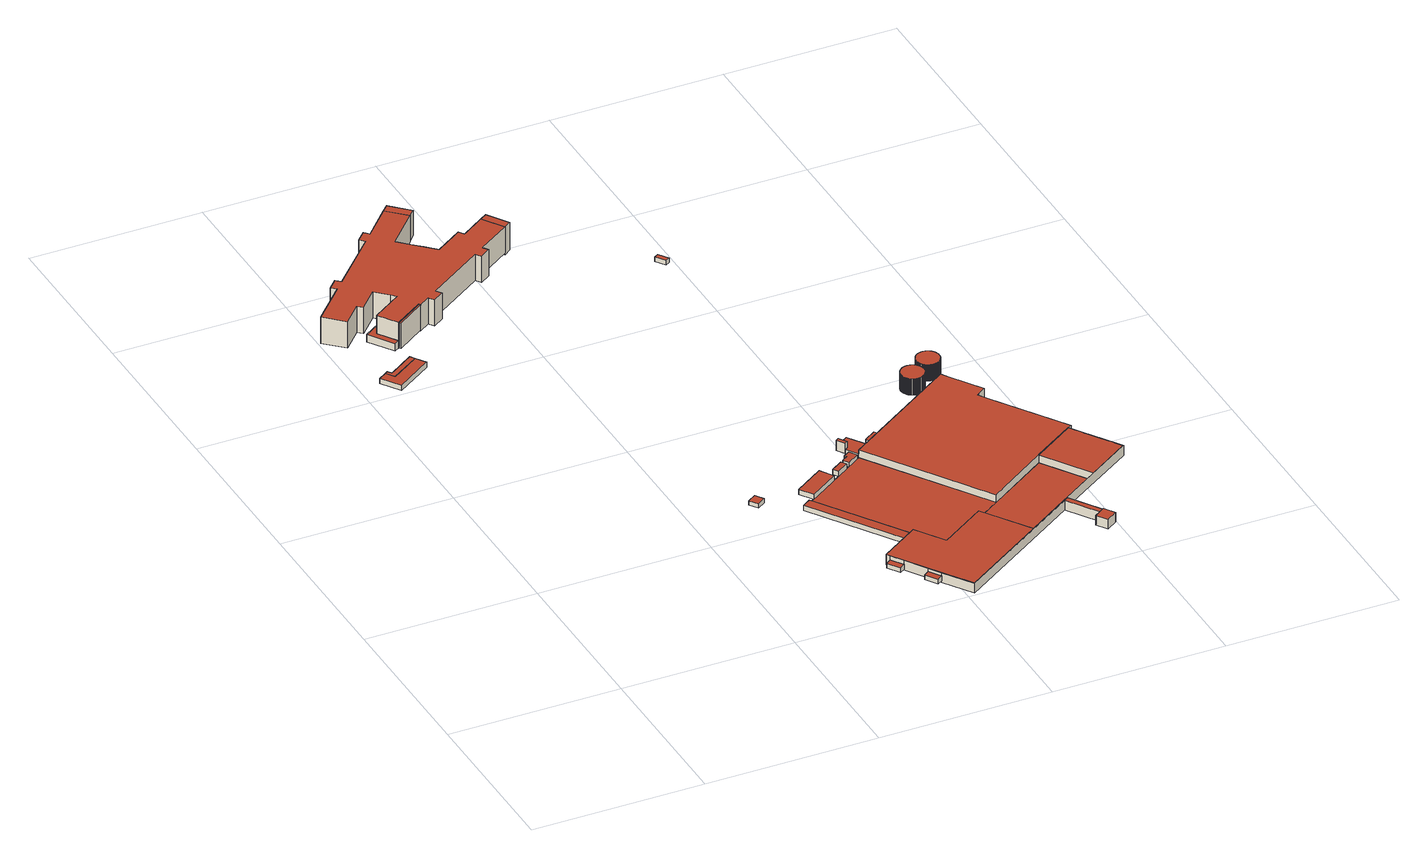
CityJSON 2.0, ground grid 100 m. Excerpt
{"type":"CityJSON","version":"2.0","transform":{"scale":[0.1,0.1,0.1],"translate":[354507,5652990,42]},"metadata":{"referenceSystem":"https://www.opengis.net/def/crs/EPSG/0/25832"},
"CityObjects":{
"building1":{"type":"Building","attributes":{"Geometrietyp2DReferenz":"3000","Gemeindeschluessel":"05315000","function":"31001_2463","roofType":"1000","measuredHeight":3.33,"storeysAboveGround":1},"address":[{"country":"Germany","locality":"Köln","thoroughfareNumber":"2","thoroughfareName":"Scarletallee"}],"geometry":[{"type":"Solid","lod":"2","boundaries":[[[[0,1,2,3]],[[4,5,1,0]],[[6,7,5,4]],[[8,9,7,6]],[[10,11,9,8]],[[3,2,11,10]],[[8,6,4,0,3,10]],[[1,5,7,9,11,2]]]],"semantics":{"surfaces":[{"type":"WallSurface"},{"type":"RoofSurface"},{"type":"GroundSurface"}],"values":[[0,0,0,0,0,0,1,2]]}}]},
"building2":{"type":"Building","attributes":{"Geometrietyp2DReferenz":"3000","Gemeindeschluessel":"05315000","function":"51009_1610","roofType":"1000","measuredHeight":3.25},"geometry":[{"type":"Solid","lod":"2","boundaries":[[[[12,13,14,15]],[[16,17,13,12]],[[4,18,17,16]],[[0,19,18,4]],[[3,20,19,0]],[[15,14,20,3]],[[0,4,16,12,15,3]],[[13,17,18,19,20,14]]]],"semantics":{"surfaces":[{"type":"WallSurface"},{"type":"RoofSurface"},{"type":"GroundSurface"}],"values":[[0,0,0,0,0,0,1,2]]}}]},
"building3":{"type":"Building","attributes":{"Geometrietyp2DReferenz":"3000","Gemeindeschluessel":"05315000","function":"31001_2463","roofType":"9999","measuredHeight":2.5,"storeysAboveGround":1},"address":[{"country":"Germany","locality":"Köln","thoroughfareNumber":"6","thoroughfareName":"Scarletallee"}],"geometry":[{"type":"Solid","lod":"2","boundaries":[[[[21,22,23,24]],[[22,25,26,23]],[[21,27,25,22]],[[24,28,27,21]],[[23,26,28,24]],[[25,27,28,26]]]],"semantics":{"surfaces":[{"type":"RoofSurface"},{"type":"WallSurface"},{"type":"GroundSurface"}],"values":[[0,1,1,1,1,2]]}}]},
"building4":{"type":"Building","attributes":{"Gemeindeschluessel":"05315000","Geometrietyp2DReferenz":"3000","function":"31001_2020"},"address":[{"country":"Germany","locality":"Köln","thoroughfareNumber":"2","thoroughfareName":"Scarletallee"}],"children":["building4-1","building4-2","building4-3","building4-4","building4-5"]},
"building4-1":{"type":"BuildingPart","attributes":{"roofType":"1000","measuredHeight":16.12,"storeysAboveGround":4},"parents":["building4"],"geometry":[{"type":"MultiSurface","lod":"2","boundaries":[[[29,30,31,32]],[[33,34,30,29]],[[35,36,34,33]],[[37,38,36,35]],[[39,40,38,37]],[[41,42,40,39]],[[43,44,42,41]],[[45,46,44,43]],[[47,48,46,45]],[[49,50,48,47]],[[51,52,50,49]],[[53,54,52,51]],[[55,56,54,53]],[[57,58,56,55]],[[59,60,61,62]],[[63,64,60,59]],[[65,66,64,63]],[[67,68,66,65]],[[69,70,68,67]],[[71,72,70,69]],[[73,74,72,71]],[[75,76,77,78]],[[79,80,76,75]],[[81,82,80,79]],[[83,84,82,81]],[[85,86,84,83]],[[87,88,86,85]],[[89,90,88,87]],[[91,92,90,89]],[[93,94,92,91]],[[95,93,91,89,87,85,83,81,79,75,78,73,71,69,67,65,63,59,62,57,55,53,51,49,47,45,43,41,39,37,35,33,29,32,96,97,98]],[[99,31,30,34,36,38,40,42,44,46,48,50,52,54,56,58,61,60,64,66,68,70,72,74,77,76,80,82,84,86,88,90,92,94,100,101,102]],[[103,104,99,102]],[[97,96,105,106]],[[104,103,106,105]],[[104,107,31,99]],[[96,32,108,105]],[[105,108,107,104]],[[109,110,61,58]],[[57,62,110,109]],[[73,78,111,112]],[[77,74,112,111]],[[113,114,100,94]],[[93,95,115,116]],[[114,113,116,115]],[[114,117,101,100]],[[95,98,118,115]],[[117,114,115,118]],[[119,103,102,101]],[[98,97,106,120]],[[103,119,120,106]]],"semantics":{"surfaces":[{"type":"WallSurface"},{"type":"RoofSurface"},{"type":"GroundSurface"},{"type":"ClosureSurface"}],"values":[0,0,0,0,0,0,0,0,0,0,0,0,0,0,0,0,0,0,0,0,0,0,0,0,0,0,0,0,0,0,1,2,0,0,3,0,0,3,0,3,0,3,0,0,3,0,0,3,0,0,3]}}]},
"building4-2":{"type":"BuildingPart","attributes":{"roofType":"1000","measuredHeight":15.63,"storeysAboveGround":4},"address":[{"country":"Germany","locality":"Köln","thoroughfareNumber":"2","thoroughfareName":"Scarletallee"}],"parents":["building4"],"geometry":[{"type":"Solid","lod":"2","boundaries":[[[[121,122,123,124]],[[62,110,122,121]],[[124,123,109,57]],[[62,121,124,57]],[[122,110,109,123]],[[109,110,62,57]]]],"semantics":{"surfaces":[{"type":"WallSurface"},{"type":"RoofSurface"},{"type":"GroundSurface"},{"type":"ClosureSurface"}],"values":[[0,0,0,1,2,3]]}}]},
"building4-3":{"type":"BuildingPart","attributes":{"roofType":"1000","measuredHeight":4.54,"storeysAboveGround":4},"address":[{"country":"Germany","locality":"Köln","thoroughfareNumber":"2","thoroughfareName":"Scarletallee"}],"parents":["building4"],"geometry":[{"type":"Solid","lod":"2","boundaries":[[[[125,126,119,120]],[[127,128,126,125]],[[108,107,128,127]],[[125,120,106,105,108,127]],[[104,103,119,126,128,107]],[[108,105,104,107]],[[105,106,103,104]],[[106,120,119,103]]]],"semantics":{"surfaces":[{"type":"WallSurface"},{"type":"RoofSurface"},{"type":"GroundSurface"},{"type":"ClosureSurface"}],"values":[[0,0,0,1,2,3,3,3]]}}]},
"building4-4":{"type":"BuildingPart","attributes":{"roofType":"1000","measuredHeight":17.2,"storeysAboveGround":4},"address":[{"country":"Germany","locality":"Köln","thoroughfareNumber":"2","thoroughfareName":"Scarletallee"}],"parents":["building4"],"geometry":[{"type":"MultiSurface","lod":"2","boundaries":[[[129,130,131,132]],[[111,133,130,129]],[[132,131,134,112]],[[111,129,132,112]],[[130,133,134,131]],[[77,74,134,133]],[[111,112,74,77]]],"semantics":{"surfaces":[{"type":"WallSurface"},{"type":"RoofSurface"},{"type":"GroundSurface"},{"type":"ClosureSurface"}],"values":[0,0,0,1,2,0,3]}}]},
"building4-5":{"type":"BuildingPart","attributes":{"roofType":"1000","measuredHeight":15.49,"storeysAboveGround":4},"address":[{"country":"Germany","locality":"Köln","thoroughfareNumber":"2","thoroughfareName":"Scarletallee"}],"parents":["building4"],"geometry":[{"type":"Solid","lod":"2","boundaries":[[[[135,136,113,116]],[[118,117,136,135]],[[116,115,118,135]],[[114,113,136,117]],[[118,115,114,117]],[[115,116,113,114]]]],"semantics":{"surfaces":[{"type":"WallSurface"},{"type":"RoofSurface"},{"type":"GroundSurface"},{"type":"ClosureSurface"}],"values":[[0,0,1,2,3,3]]}}]},
"building5":{"type":"Building","attributes":{"Geometrietyp2DReferenz":"3000","Gemeindeschluessel":"05315000","function":"51009_1610","roofType":"9999","measuredHeight":3},"geometry":[{"type":"Solid","lod":"2","boundaries":[[[[137,138,139,140]],[[138,141,142,139]],[[137,143,141,138]],[[140,144,143,137]],[[139,142,144,140]],[[141,143,144,142]]]],"semantics":{"surfaces":[{"type":"RoofSurface"},{"type":"WallSurface"},{"type":"GroundSurface"}],"values":[[0,1,1,1,1,2]]}}]},
"building6":{"type":"Building","attributes":{"Geometrietyp2DReferenz":"3000","Gemeindeschluessel":"05315000","function":"51009_1610","roofType":"9999","measuredHeight":3},"geometry":[{"type":"Solid","lod":"2","boundaries":[[[[145,146,147,148]],[[146,149,150,147]],[[145,151,149,146]],[[148,152,151,145]],[[147,150,152,148]],[[149,151,152,150]]]],"semantics":{"surfaces":[{"type":"RoofSurface"},{"type":"WallSurface"},{"type":"GroundSurface"}],"values":[[0,1,1,1,1,2]]}}]},
"building7":{"type":"Building","attributes":{"Geometrietyp2DReferenz":"3000","Gemeindeschluessel":"05315000","function":"51009_1610","roofType":"9999","measuredHeight":3},"geometry":[{"type":"Solid","lod":"2","boundaries":[[[[153,154,155,156]],[[154,157,158,155]],[[153,159,157,154]],[[156,160,159,153]],[[155,158,160,156]],[[157,159,160,158]]]],"semantics":{"surfaces":[{"type":"RoofSurface"},{"type":"WallSurface"},{"type":"GroundSurface"}],"values":[[0,1,1,1,1,2]]}}]},
"building8":{"type":"Building","attributes":{"Geometrietyp2DReferenz":"3000","Gemeindeschluessel":"05315000","function":"51009_1610","roofType":"9999","measuredHeight":3},"geometry":[{"type":"Solid","lod":"2","boundaries":[[[[161,162,163,164]],[[162,165,166,163]],[[161,167,165,162]],[[164,168,167,161]],[[163,166,168,164]],[[165,167,168,166]]]],"semantics":{"surfaces":[{"type":"RoofSurface"},{"type":"WallSurface"},{"type":"GroundSurface"}],"values":[[0,1,1,1,1,2]]}}]},
"building9":{"type":"Building","attributes":{"Geometrietyp2DReferenz":"3000","Gemeindeschluessel":"05315000","function":"51009_1610","roofType":"9999","measuredHeight":3},"geometry":[{"type":"Solid","lod":"2","boundaries":[[[[169,170,171,172]],[[170,173,174,171]],[[169,175,173,170]],[[172,176,175,169]],[[171,174,176,172]],[[173,175,176,174]]]],"semantics":{"surfaces":[{"type":"RoofSurface"},{"type":"WallSurface"},{"type":"GroundSurface"}],"values":[[0,1,1,1,1,2]]}}]},
"building10":{"type":"Building","attributes":{"Geometrietyp2DReferenz":"3000","Gemeindeschluessel":"05315000","function":"51009_1610","roofType":"9999","measuredHeight":3},"geometry":[{"type":"Solid","lod":"2","boundaries":[[[[177,178,179,180,181,182]],[[180,183,184,181]],[[179,185,183,180]],[[178,186,185,179]],[[177,187,186,178]],[[182,188,187,177]],[[181,184,188,182]],[[183,185,186,187,188,184]]]],"semantics":{"surfaces":[{"type":"RoofSurface"},{"type":"WallSurface"},{"type":"GroundSurface"}],"values":[[0,1,1,1,1,1,1,2]]}}]},
"building11":{"type":"Building","attributes":{"Geometrietyp2DReferenz":"3000","Gemeindeschluessel":"05315000","function":"51009_1610","roofType":"9999","measuredHeight":3},"geometry":[{"type":"Solid","lod":"2","boundaries":[[[[189,190,191,192]],[[190,193,194,191]],[[189,195,193,190]],[[192,196,195,189]],[[191,194,196,192]],[[193,195,196,194]]]],"semantics":{"surfaces":[{"type":"RoofSurface"},{"type":"WallSurface"},{"type":"GroundSurface"}],"values":[[0,1,1,1,1,2]]}}]},
"building12":{"type":"Building","attributes":{"Gemeindeschluessel":"05315000","Geometrietyp2DReferenz":"3000","function":"31001_2020"},"address":[{"country":"Germany","locality":"Köln","thoroughfareNumber":"6","thoroughfareName":"Scarletallee"}],"children":["building12-1","building12-2","building12-3","building12-4","building12-5","building12-6","building12-7","building12-8","building12-9","building12-10","building12-11"]},
"building12-1":{"type":"BuildingPart","attributes":{"roofType":"9999","measuredHeight":6,"storeysAboveGround":2},"parents":["building12"],"geometry":[{"type":"MultiSurface","lod":"2","boundaries":[[[197,198,199,200,201,202]],[[200,203,204,201]],[[200,199,205,206]],[[198,207,208,199]],[[197,209,207,198]],[[202,210,209,197]],[[201,204,210,202]],[[208,203,206,205]],[[203,208,207,209,210,204]]],"semantics":{"surfaces":[{"type":"RoofSurface"},{"type":"WallSurface"},{"type":"GroundSurface"}],"values":[0,1,1,1,1,1,1,1,2]}}]},
"building12-2":{"type":"BuildingPart","attributes":{"roofType":"9999","measuredHeight":6,"storeysAboveGround":2},"address":[{"country":"Germany","locality":"Köln","thoroughfareNumber":"6","thoroughfareName":"Scarletallee"}],"parents":["building12"],"geometry":[{"type":"MultiSurface","lod":"2","boundaries":[[[211,212,213,214,215,216,217,218,219,220,221,222,223,224,225,226,227,228,229,230,231,232,233,234,235,236]],[[237,238,239,240]],[[238,241,242,239]],[[241,243,244,242]],[[245,246,247,244]],[[222,248,247,223]],[[221,249,248,222]],[[220,250,249,221]],[[219,251,250,220]],[[218,252,251,219]],[[217,253,252,218]],[[217,216,254,255]],[[215,256,257,216]],[[214,258,256,215]],[[213,259,258,214]],[[212,260,259,213]],[[211,261,260,212]],[[236,262,261,211]],[[235,263,262,236]],[[231,230,264,265]],[[230,229,266,264]],[[229,228,267,266]],[[268,237,240,269]],[[227,226,238,237]],[[226,225,241,238]],[[225,224,243,241]],[[224,223,246,245]],[[257,253,255,254]],[[235,234,270,263]],[[234,233,271,270]],[[233,232,272,271]],[[232,231,273,272]],[[274,273,265,264]],[[275,274,264,266]],[[269,275,266,267]],[[228,227,237,268]],[[270,271,272,273,274,275,269,240,239,242,244,247,248,249,250,251,252,253,257,256,258,259,260,261,262,263]]],"semantics":{"surfaces":[{"type":"RoofSurface"},{"type":"WallSurface"},{"type":"GroundSurface"}],"values":[0,1,1,1,1,1,1,1,1,1,1,1,1,1,1,1,1,1,1,1,1,1,1,1,1,1,1,1,1,1,1,1,1,1,1,1,2]}}]},
"building12-3":{"type":"BuildingPart","attributes":{"roofType":"1000","measuredHeight":1.47,"storeysAboveGround":2},"address":[{"country":"Germany","locality":"Köln","thoroughfareNumber":"6","thoroughfareName":"Scarletallee"}],"parents":["building12"],"geometry":[{"type":"MultiSurface","lod":"2","boundaries":[[[276,277,278,279]],[[280,281,277,276]],[[282,283,281,280]],[[284,285,283,282]],[[286,287,285,284]],[[288,289,287,286]],[[290,291,289,288]],[[292,293,294,295]],[[296,297,293,292]],[[279,278,297,296]],[[292,295,298,299,300,290,288,286,284,282,280,276,279,296]],[[277,281,283,285,287,289,291,301,302,303,294,293,297,278]],[[290,300,301,291]],[[304,305,302,301]],[[300,299,305,304]],[[305,306,303,302]],[[299,298,306,305]],[[306,307,294,303]],[[298,295,307,306]]],"semantics":{"surfaces":[{"type":"WallSurface"},{"type":"RoofSurface"},{"type":"GroundSurface"},{"type":"ClosureSurface"}],"values":[0,0,0,0,0,0,0,0,0,0,1,2,3,0,3,0,3,0,3]}}]},
"building12-4":{"type":"BuildingPart","attributes":{"roofType":"9999","measuredHeight":6,"storeysAboveGround":2},"address":[{"country":"Germany","locality":"Köln","thoroughfareNumber":"6","thoroughfareName":"Scarletallee"}],"parents":["building12"],"geometry":[{"type":"MultiSurface","lod":"2","boundaries":[[[308,309,310,311,312,313,314,315,316,317,318,319,320,321,322]],[[323,324,325,291]],[[321,320,326,327]],[[319,328,325,320]],[[318,329,328,319]],[[317,330,329,318]],[[316,331,330,317]],[[315,332,331,316]],[[314,333,332,315]],[[313,334,333,314]],[[312,335,334,313]],[[311,336,335,312]],[[310,337,336,311]],[[309,338,337,310]],[[246,339,340,338]],[[341,304,301,340]],[[308,322,300,342]],[[322,321,290,300]],[[324,323,327,326]],[[309,308,339,246]],[[342,300,304,341]],[[291,301,300,290]],[[325,328,329,330,331,332,333,334,335,336,337,338,340,301,291]]],"semantics":{"surfaces":[{"type":"RoofSurface"},{"type":"WallSurface"},{"type":"GroundSurface"}],"values":[0,1,1,1,1,1,1,1,1,1,1,1,1,1,1,1,1,1,1,1,1,1,2]}}]},
"building12-5":{"type":"BuildingPart","attributes":{"roofType":"9999","measuredHeight":6,"storeysAboveGround":2},"address":[{"country":"Germany","locality":"Köln","thoroughfareNumber":"6","thoroughfareName":"Scarletallee"}],"parents":["building12"],"geometry":[{"type":"MultiSurface","lod":"2","boundaries":[[[231,343,344,345,235,234,233,232]],[[345,307,263,235]],[[345,344,298,295]],[[344,343,299,298]],[[343,231,265,299]],[[270,271,233,234]],[[263,270,234,235]],[[306,307,295,298]],[[305,306,298,299]],[[273,305,299,265]],[[272,273,231,232]],[[271,272,232,233]],[[270,263,307,306,305,273,272,271]]],"semantics":{"surfaces":[{"type":"RoofSurface"},{"type":"WallSurface"},{"type":"GroundSurface"}],"values":[0,1,1,1,1,1,1,1,1,1,1,1,2]}}]},
"building12-6":{"type":"BuildingPart","attributes":{"roofType":"9999","measuredHeight":6,"storeysAboveGround":2},"address":[{"country":"Germany","locality":"Köln","thoroughfareNumber":"6","thoroughfareName":"Scarletallee"}],"parents":["building12"],"geometry":[{"type":"MultiSurface","lod":"2","boundaries":[[[205,255,254,206]],[[257,253,346,347]],[[205,348,346,255]],[[208,203,349,348]],[[254,347,349,206]],[[254,255,253,257]],[[205,206,203,208]],[[346,348,349,347]]],"semantics":{"surfaces":[{"type":"RoofSurface"},{"type":"WallSurface"},{"type":"GroundSurface"}],"values":[0,1,1,1,1,1,1,2]}}]},
"building12-7":{"type":"BuildingPart","attributes":{"roofType":"9999","measuredHeight":6,"storeysAboveGround":2},"address":[{"country":"Germany","locality":"Köln","thoroughfareNumber":"6","thoroughfareName":"Scarletallee"}],"parents":["building12"],"geometry":[{"type":"MultiSurface","lod":"2","boundaries":[[[350,351,352,353,354,355]],[[339,245,243,356]],[[353,352,225,224]],[[352,351,226,225]],[[351,350,227,226]],[[350,355,228,227]],[[355,354,342,267]],[[354,353,245,339]],[[241,243,224,225]],[[238,241,225,226]],[[237,238,226,227]],[[268,237,227,228]],[[356,268,267,342]],[[243,241,238,237,268,356]]],"semantics":{"surfaces":[{"type":"RoofSurface"},{"type":"WallSurface"},{"type":"GroundSurface"}],"values":[0,1,1,1,1,1,1,1,1,1,1,1,1,2]}}]},
"building12-8":{"type":"BuildingPart","attributes":{"roofType":"9999","measuredHeight":1.3,"storeysAboveGround":2},"address":[{"country":"Germany","locality":"Köln","thoroughfareNumber":"6","thoroughfareName":"Scarletallee"}],"parents":["building12"],"geometry":[{"type":"MultiSurface","lod":"2","boundaries":[[[264,266,267,342,300,299,265]],[[356,268,269,341]],[[299,300,304,305]],[[300,342,341,304]],[[342,267,268,356]],[[267,266,275,269]],[[266,264,274,275]],[[264,265,273,274]],[[265,299,305,273]],[[304,341,269,275,274,273,305]]],"semantics":{"surfaces":[{"type":"RoofSurface"},{"type":"WallSurface"},{"type":"GroundSurface"}],"values":[0,1,1,1,1,1,1,1,1,2]}}]},
"building12-9":{"type":"BuildingPart","attributes":{"roofType":"9999","measuredHeight":6,"storeysAboveGround":2},"address":[{"country":"Germany","locality":"Köln","thoroughfareNumber":"6","thoroughfareName":"Scarletallee"}],"parents":["building12"],"geometry":[{"type":"MultiSurface","lod":"2","boundaries":[[[357,358,359,360]],[[358,361,362,359]],[[358,357,363,364]],[[357,360,365,363]],[[359,362,366,360]],[[367,361,364,363]],[[366,367,363,365]],[[361,367,366,362]]],"semantics":{"surfaces":[{"type":"RoofSurface"},{"type":"WallSurface"},{"type":"GroundSurface"}],"values":[0,1,1,1,1,1,1,2]}}]},
"building12-10":{"type":"BuildingPart","attributes":{"roofType":"1000","measuredHeight":2.67,"storeysAboveGround":2},"address":[{"country":"Germany","locality":"Köln","thoroughfareNumber":"6","thoroughfareName":"Scarletallee"}],"parents":["building12"],"geometry":[{"type":"MultiSurface","lod":"2","boundaries":[[[368,369,370,364]],[[326,324,369,368]],[[365,371,323,327]],[[326,368,364,363,365,327]],[[372,370,369,324,323,371]],[[366,367,372,371]],[[365,363,367,366]],[[367,361,370,372]],[[363,364,361,367]],[[326,327,323,324]]],"semantics":{"surfaces":[{"type":"WallSurface"},{"type":"RoofSurface"},{"type":"GroundSurface"},{"type":"ClosureSurface"}],"values":[0,0,0,1,2,0,3,0,3,3]}}]},
"building12-11":{"type":"BuildingPart","attributes":{"roofType":"9999","measuredHeight":6,"storeysAboveGround":2},"address":[{"country":"Germany","locality":"Köln","thoroughfareNumber":"6","thoroughfareName":"Scarletallee"}],"parents":["building12"],"geometry":[{"type":"MultiSurface","lod":"2","boundaries":[[[373,374,375]],[[374,373,224,223]],[[373,375,354,353]],[[375,374,309,308]],[[245,246,223,224]],[[339,245,353,354]],[[246,339,308,309]],[[245,339,246]]],"semantics":{"surfaces":[{"type":"RoofSurface"},{"type":"WallSurface"},{"type":"GroundSurface"}],"values":[0,1,1,1,1,1,1,2]}}]},
"building13":{"type":"Building","attributes":{"Geometrietyp2DReferenz":"3000","Gemeindeschluessel":"05315000","function":"31001_2523","roofType":"1000","measuredHeight":2.78,"storeysAboveGround":1},"address":[{"country":"Germany","locality":"Köln","thoroughfareNumber":"2","thoroughfareName":"Scarletallee"}],"geometry":[{"type":"Solid","lod":"2","boundaries":[[[[376,377,378,379]],[[380,381,377,376]],[[382,383,381,380]],[[379,378,383,382]],[[380,376,379,382]],[[377,381,383,378]]]],"semantics":{"surfaces":[{"type":"WallSurface"},{"type":"RoofSurface"},{"type":"GroundSurface"}],"values":[[0,0,0,0,1,2]]}}]},
"building14":{"type":"Building","attributes":{"Geometrietyp2DReferenz":"3000","Gemeindeschluessel":"05315000","function":"51003_1205","roofType":"9999","measuredHeight":10},"geometry":[{"type":"Solid","lod":"2","boundaries":[[[[384,385,386,387,388,389,390,391,392,393,394,395,396,397,398,399,400,401,402,403,404,405,406,407,408,409,410,411,412,413,414,415,416,417,418,419,420,421,422,423,424,425,426,427,428,429,430,431,432,433,434,435,436,437,438,439,440,441,442,443,444,445,446,447,448,449,450,451,452,453,454,455,456,457,458,459,460,461,462,463,464,465,466]],[[464,467,468,465]],[[463,469,467,464]],[[462,470,469,463]],[[461,471,470,462]],[[460,472,471,461]],[[459,473,472,460]],[[458,474,473,459]],[[457,475,474,458]],[[456,476,475,457]],[[455,477,476,456]],[[454,478,477,455]],[[453,479,478,454]],[[452,480,479,453]],[[451,481,480,452]],[[450,482,481,451]],[[449,483,482,450]],[[448,484,483,449]],[[447,485,484,448]],[[446,486,485,447]],[[445,487,486,446]],[[444,488,487,445]],[[443,489,488,444]],[[442,490,489,443]],[[441,491,490,442]],[[440,492,491,441]],[[439,493,492,440]],[[438,494,493,439]],[[437,495,494,438]],[[436,496,495,437]],[[435,497,496,436]],[[434,498,497,435]],[[433,499,498,434]],[[432,500,499,433]],[[431,501,500,432]],[[430,502,501,431]],[[429,503,502,430]],[[428,504,503,429]],[[427,505,504,428]],[[426,506,505,427]],[[425,507,506,426]],[[424,508,507,425]],[[423,509,508,424]],[[422,510,509,423]],[[421,511,510,422]],[[420,512,511,421]],[[419,513,512,420]],[[418,514,513,419]],[[417,515,514,418]],[[416,516,515,417]],[[415,517,516,416]],[[414,518,517,415]],[[413,519,518,414]],[[412,520,519,413]],[[411,521,520,412]],[[407,522,523,408]],[[410,524,521,411]],[[409,525,524,410]],[[408,523,525,409]],[[406,526,522,407]],[[405,527,526,406]],[[404,528,527,405]],[[403,529,528,404]],[[402,530,529,403]],[[401,531,530,402]],[[400,532,531,401]],[[399,533,532,400]],[[398,534,533,399]],[[397,535,534,398]],[[396,536,535,397]],[[395,537,536,396]],[[394,538,537,395]],[[393,539,538,394]],[[392,540,539,393]],[[391,541,540,392]],[[390,542,541,391]],[[389,543,542,390]],[[388,544,543,389]],[[387,545,544,388]],[[386,546,545,387]],[[385,547,546,386]],[[384,548,547,385]],[[466,549,548,384]],[[465,468,549,466]],[[467,469,470,471,472,473,474,475,476,477,478,479,480,481,482,483,484,485,486,487,488,489,490,491,492,493,494,495,496,497,498,499,500,501,502,503,504,505,506,507,508,509,510,511,512,513,514,515,516,517,518,519,520,521,524,525,523,522,526,527,528,529,530,531,532,533,534,535,536,537,538,539,540,541,542,543,544,545,546,547,548,549,468]]]],"semantics":{"surfaces":[{"type":"RoofSurface"},{"type":"WallSurface"},{"type":"GroundSurface"}],"values":[[0,1,1,1,1,1,1,1,1,1,1,1,1,1,1,1,1,1,1,1,1,1,1,1,1,1,1,1,1,1,1,1,1,1,1,1,1,1,1,1,1,1,1,1,1,1,1,1,1,1,1,1,1,1,1,1,1,1,1,1,1,1,1,1,1,1,1,1,1,1,1,1,1,1,1,1,1,1,1,1,1,1,1,1,2]]}}]},
"building15":{"type":"Building","attributes":{"Geometrietyp2DReferenz":"3000","Gemeindeschluessel":"05315000","function":"51003_1205","roofType":"9999","measuredHeight":10},"geometry":[{"type":"Solid","lod":"2","boundaries":[[[[550,551,552,553,554,555,556,557,558,559,560,561,562,563,564,565,566,567,568,569,570,571,572,573,574,575,576,577,578,579,580,581,582,583,584,585,586,587,588,589,590,591,592,593,594,595,596,597,598,599,600,601,602,603,604,605,606,607,608,609,610,611,612,613,614,615,616,617,618,619,620,621,622,623,624,625,626,627,628,629,630,631,632]],[[556,633,634,557]],[[555,635,633,556]],[[554,636,635,555]],[[553,637,636,554]],[[552,638,637,553]],[[551,639,638,552]],[[550,640,639,551]],[[632,641,640,550]],[[631,642,641,632]],[[630,643,642,631]],[[629,644,643,630]],[[628,645,644,629]],[[627,646,645,628]],[[626,647,646,627]],[[624,648,649,625]],[[625,649,647,626]],[[623,650,648,624]],[[622,651,650,623]],[[621,652,651,622]],[[620,653,652,621]],[[619,654,653,620]],[[618,655,654,619]],[[617,656,655,618]],[[616,657,656,617]],[[615,658,657,616]],[[614,659,658,615]],[[613,660,659,614]],[[612,661,660,613]],[[611,662,661,612]],[[610,663,662,611]],[[609,664,663,610]],[[608,665,664,609]],[[607,666,665,608]],[[606,667,666,607]],[[605,668,667,606]],[[604,669,668,605]],[[603,670,669,604]],[[599,671,672,600]],[[602,673,670,603]],[[601,674,673,602]],[[600,672,674,601]],[[598,675,671,599]],[[597,676,675,598]],[[596,677,676,597]],[[595,678,677,596]],[[594,679,678,595]],[[593,680,679,594]],[[592,681,680,593]],[[591,682,681,592]],[[590,683,682,591]],[[589,684,683,590]],[[588,685,684,589]],[[587,686,685,588]],[[586,687,686,587]],[[585,688,687,586]],[[584,689,688,585]],[[583,690,689,584]],[[582,691,690,583]],[[581,692,691,582]],[[580,693,692,581]],[[576,694,695,577]],[[579,696,693,580]],[[578,697,696,579]],[[577,695,697,578]],[[575,698,694,576]],[[574,699,698,575]],[[573,700,699,574]],[[572,701,700,573]],[[571,702,701,572]],[[570,703,702,571]],[[569,704,703,570]],[[568,705,704,569]],[[567,706,705,568]],[[566,707,706,567]],[[565,708,707,566]],[[564,709,708,565]],[[563,710,709,564]],[[562,711,710,563]],[[561,712,711,562]],[[560,713,712,561]],[[559,714,713,560]],[[558,715,714,559]],[[557,634,715,558]],[[643,644,645,646,647,649,648,650,651,652,653,654,655,656,657,658,659,660,661,662,663,664,665,666,667,668,669,670,673,674,672,671,675,676,677,678,679,680,681,682,683,684,685,686,687,688,689,690,691,692,693,696,697,695,694,698,699,700,701,702,703,704,705,706,707,708,709,710,711,712,713,714,715,634,633,635,636,637,638,639,640,641,642]]]],"semantics":{"surfaces":[{"type":"RoofSurface"},{"type":"WallSurface"},{"type":"GroundSurface"}],"values":[[0,1,1,1,1,1,1,1,1,1,1,1,1,1,1,1,1,1,1,1,1,1,1,1,1,1,1,1,1,1,1,1,1,1,1,1,1,1,1,1,1,1,1,1,1,1,1,1,1,1,1,1,1,1,1,1,1,1,1,1,1,1,1,1,1,1,1,1,1,1,1,1,1,1,1,1,1,1,1,1,1,1,1,1,2]]}}]},
"building16":{"type":"Building","attributes":{"Geometrietyp2DReferenz":"3000","Gemeindeschluessel":"05315000","function":"51009_1610","roofType":"9999","measuredHeight":3},"geometry":[{"type":"Solid","lod":"2","boundaries":[[[[716,717,718,719]],[[717,720,721,718]],[[716,722,720,717]],[[719,723,722,716]],[[718,721,723,719]],[[720,722,723,721]]]],"semantics":{"surfaces":[{"type":"RoofSurface"},{"type":"WallSurface"},{"type":"GroundSurface"}],"values":[[0,1,1,1,1,2]]}}]},
"building17":{"type":"Building","attributes":{"Geometrietyp2DReferenz":"3000","Gemeindeschluessel":"05315000","function":"51009_1610","roofType":"9999","measuredHeight":3},"geometry":[{"type":"Solid","lod":"2","boundaries":[[[[724,725,726,727]],[[725,728,729,726]],[[724,730,728,725]],[[727,731,730,724]],[[726,729,731,727]],[[728,730,731,729]]]],"semantics":{"surfaces":[{"type":"RoofSurface"},{"type":"WallSurface"},{"type":"GroundSurface"}],"values":[[0,1,1,1,1,2]]}}]}
},
"vertices":[
[194,3096,61],[194,3096,28],[161,3146,28],[161,3146,61],[361,3207,61],[361,3207,28],[400,3148,61],[400,3148,28],[187,3006,61],[187,3006,28],[114,3115,61],[114,3115,28],
[193,3134,61],[193,3134,29],[177,3157,29],[177,3157,61],[343,3234,61],[343,3234,29],[361,3207,29],[194,3096,29],[161,3146,29],
[1370,1197,56],[1419,1230,56],[1386,1280,56],[1336,1247,56],[1419,1230,31],[1386,1280,31],[1370,1197,31],[1336,1247,31],
[356,3701,182],[356,3701,20],[424,3635,20],[424,3635,182],[249,3590,182],[249,3590,20],[223,3615,182],[223,3615,20],[115,3502,182],[115,3502,20],[9,3604,182],[9,3604,20],[202,3806,182],[202,3806,20],[175,3832,182],[175,3832,20],[227,3886,182],[227,3886,20],[254,3860,182],[254,3860,20],[530,4149,182],[530,4149,20],[503,4175,182],[503,4175,20],[555,4229,182],[555,4229,20],[582,4203,182],[582,4203,20],[739,4368,182],[739,4368,20],[667,4080,182],[667,4080,20],[845,4266,20],[845,4266,182],[727,4022,182],[727,4022,20],[780,3971,182],[780,3971,20],[841,3913,182],[841,3913,20],[1002,4020,182],[1002,4020,20],[1023,3988,182],[1023,3988,20],[1159,4079,182],[1159,4079,20],[1051,3830,182],[1051,3830,20],[1241,3956,20],[1241,3956,182],[1072,3799,182],[1072,3799,20],[1009,3757,182],[1009,3757,20],[988,3789,182],[988,3789,20],[655,3567,182],[655,3567,20],[676,3536,182],[676,3536,20],[613,3494,182],[613,3494,20],[592,3526,182],[592,3526,20],[527,3483,182],[527,3483,20],[520,3493,182],[452,3609,182],[278,3493,182],[352,3381,182],[452,3609,20],[520,3493,20],[352,3381,20],[278,3493,20],[278,3493,25],[452,3609,25],[452,3609,70],[278,3493,70],[424,3635,25],[424,3635,70],[739,4368,26],[845,4266,26],[1241,3956,181],[1159,4079,181],[527,3483,26],[520,3493,26],[520,3493,181],[527,3483,181],[352,3381,26],[352,3381,181],[352,3381,25],[352,3381,70],
[881,4304,182],[881,4304,26],[775,4405,26],[775,4405,182],
[321,3361,70],[321,3361,25],[226,3504,70],[226,3504,25],
[1283,3985,181],[1283,3985,9],[1202,4107,9],[1202,4107,181],[1241,3956,9],[1159,4079,9],
[359,3371,181],[359,3371,26],
[1771,335,56],[1801,355,56],[1755,424,56],[1726,404,56],[1801,355,26],[1755,424,26],[1771,335,26],[1726,404,26],
[1897,145,61],[1927,165,61],[1881,234,61],[1852,214,61],[1927,165,31],[1881,234,31],[1897,145,31],[1852,214,31],
[1920,568,54],[1970,601,54],[1625,1120,54],[1575,1087,54],[1970,601,24],[1625,1120,24],[1920,568,24],[1575,1087,24],
[1665,1147,61],[1837,1261,61],[1786,1339,61],[1614,1225,61],[1837,1261,31],[1786,1339,31],[1665,1147,31],[1614,1225,31],
[1874,1286,62],[1943,1332,62],[1923,1362,62],[1854,1317,62],[1943,1332,32],[1923,1362,32],[1874,1286,32],[1854,1317,32],
[1961,1344,60],[2030,1390,60],[2002,1433,60],[1966,1409,60],[1974,1397,60],[1941,1375,60],[1966,1409,30],[1974,1397,30],[2002,1433,30],[2030,1390,30],[1961,1344,30],[1941,1375,30],
[2153,1471,60],[2222,1517,60],[2201,1547,60],[2133,1502,60],[2222,1517,30],[2201,1547,30],[2153,1471,30],[2133,1502,30],
[2985,285,82],[2945,347,82],[2941,345,82],[2917,328,82],[2882,305,82],[2922,244,82],[2917,328,22],[2882,305,22],[2941,345,80],[2917,328,80],[2945,347,22],[2941,345,22],[2985,285,22],[2922,244,22],
[1755,424,81],[1801,355,81],[1881,234,81],[1927,165,81],[2037,0,81],[2798,506,81],[2823,523,81],[3299,838,81],[3242,924,81],[3218,960,81],[3205,981,81],[3122,1105,81],[3115,1116,81],[3113,1114,81],[3245,916,81],[3258,897,81],[3296,839,81],[3047,673,81],[2822,524,81],[2797,507,81],[2537,335,81],[2037,3,81],[2002,56,81],[1990,76,81],[1743,447,81],[1741,445,81],[3296,839,22],[3258,897,22],[3258,897,21],[3296,839,21],[3245,916,22],[3245,916,21],[3113,1114,22],[3113,1114,21],[3113,1114,23],[3115,1116,23],[3115,1116,21],[3122,1105,21],[3205,981,21],[3218,960,21],[3242,924,21],[3299,838,21],[2823,523,21],[2798,506,80],[2823,523,80],[2037,0,21],[2798,506,21],[1927,165,21],[1881,234,21],[1801,355,21],[1755,424,21],[1741,445,21],[1743,447,21],[2797,507,34],[2537,335,34],[2822,524,34],[3047,673,34],[3047,673,22],[3047,673,21],[1990,76,21],[2002,56,21],[2037,3,21],[2537,335,21],[2797,507,21],[2822,524,21],
[1665,1147,34],[1665,1147,20],[1653,1139,20],[1653,1139,34],[1837,1261,34],[1837,1261,20],[1874,1286,34],[1874,1286,20],[1943,1332,34],[1943,1332,20],[1961,1344,34],[1961,1344,20],[2030,1390,34],[2030,1390,20],[2042,1398,34],[2042,1398,20],[1970,601,34],[1970,601,20],[1971,598,20],[1971,598,34],[1625,1120,34],[1625,1120,20],[2083,430,34],[2354,610,34],[2501,708,34],[2501,708,20],[2354,610,20],[2083,430,20],[2501,708,21],[2354,610,21],[2083,430,21],[1971,598,21],
[2864,949,80],[3115,1116,80],[3137,1130,80],[2853,1556,80],[2825,1600,80],[2836,1607,80],[2884,1640,80],[2765,1819,80],[2756,1833,80],[2738,1861,80],[2222,1517,80],[2153,1471,80],[2128,1455,80],[2042,1398,80],[2501,708,80],[2042,1398,30],[2128,1455,30],[2128,1455,20],[2128,1455,57],[2042,1398,57],[2153,1471,20],[2222,1517,20],[2738,1861,20],[2756,1833,20],[2765,1819,20],[2884,1640,20],[2836,1607,20],[2825,1600,20],[2853,1556,20],[3137,1130,20],[3115,1116,20],[2864,949,23],[2864,949,20],[2864,949,21],[2864,949,34],
[2354,610,81],[2083,430,81],[1971,598,81],
[2823,523,20],[2798,506,20],[2941,345,20],[2917,328,20],
[3296,839,82],[3258,897,82],[3245,916,82],[3113,1114,82],[2864,949,82],[3047,673,82],[2864,949,22],
[2016,1477,94],[1986,1524,94],[1967,1511,94],[1998,1465,94],[1986,1524,34],[1967,1511,34],[2016,1477,57],[1986,1524,57],[1998,1465,57],[1998,1465,34],[2016,1477,34],
[2052,1568,57],[2052,1568,30],[1986,1524,30],[1998,1465,30],[2016,1477,30],
[3113,1114,83],[3115,1116,83],[2864,949,83],
[1964,3493,57],[1964,3493,29],[1925,3551,29],[1925,3551,57],[1939,3477,57],[1939,3477,29],[1900,3535,57],[1900,3535,29],
[2517,1869,129],[2518,1864,129],[2519,1859,129],[2520,1854,129],[2522,1849,129],[2524,1845,129],[2527,1840,129],[2530,1836,129],[2533,1832,129],[2536,1828,129],[2540,1825,129],[2544,1822,129],[2548,1819,129],[2552,1817,129],[2557,1814,129],[2562,1812,129],[2566,1811,129],[2571,1810,129],[2576,1809,129],[2581,1809,129],[2586,1809,129],[2591,1809,129],[2596,1810,129],[2601,1811,129],[2606,1813,129],[2611,1815,129],[2615,1817,129],[2619,1819,129],[2623,1822,129],[2627,1825,129],[2631,1829,129],[2634,1833,129],[2637,1837,129],[2640,1841,129],[2643,1845,129],[2645,1850,129],[2646,1854,129],[2648,1859,129],[2649,1864,129],[2649,1869,129],[2650,1874,129],[2650,1879,129],[2649,1884,129],[2648,1889,129],[2647,1894,129],[2646,1899,129],[2644,1903,129],[2641,1908,129],[2639,1912,129],[2636,1916,129],[2633,1920,129],[2629,1923,129],[2625,1927,129],[2621,1930,129],[2617,1933,129],[2613,1935,129],[2608,1937,129],[2603,1939,129],[2598,1940,129],[2593,1941,129],[2588,1941,129],[2583,1942,129],[2578,1942,129],[2573,1941,129],[2568,1940,129],[2564,1939,129],[2559,1937,129],[2554,1935,129],[2550,1933,129],[2546,1930,129],[2542,1927,129],[2538,1924,129],[2534,1920,129],[2531,1916,129],[2528,1912,129],[2525,1908,129],[2523,1903,129],[2521,1899,129],[2520,1894,129],[2518,1889,129],[2517,1884,129],[2517,1879,129],[2517,1874,129],[2517,1884,29],[2517,1879,29],[2518,1889,29],[2520,1894,29],[2521,1899,29],[2523,1903,29],[2525,1908,29],[2528,1912,29],[2531,1916,29],[2534,1920,29],[2538,1924,29],[2542,1927,29],[2546,1930,29],[2550,1933,29],[2554,1935,29],[2559,1937,29],[2564,1939,29],[2568,1940,29],[2573,1941,29],[2578,1942,29],[2583,1942,29],[2588,1941,29],[2593,1941,29],[2598,1940,29],[2603,1939,29],[2608,1937,29],[2613,1935,29],[2617,1933,29],[2621,1930,29],[2625,1927,29],[2629,1923,29],[2633,1920,29],[2636,1916,29],[2639,1912,29],[2641,1908,29],[2644,1903,29],[2646,1899,29],[2647,1894,29],[2648,1889,29],[2649,1884,29],[2650,1879,29],[2650,1874,29],[2649,1869,29],[2649,1864,29],[2648,1859,29],[2646,1854,29],[2645,1850,29],[2643,1845,29],[2640,1841,29],[2637,1837,29],[2634,1833,29],[2631,1829,29],[2627,1825,29],[2623,1822,29],[2619,1819,29],[2601,1811,29],[2606,1813,29],[2615,1817,29],[2611,1815,29],[2596,1810,29],[2591,1809,29],[2586,1809,29],[2581,1809,29],[2576,1809,29],[2571,1810,29],[2566,1811,29],[2562,1812,29],[2557,1814,29],[2552,1817,29],[2548,1819,29],[2544,1822,29],[2540,1825,29],[2536,1828,29],[2533,1832,29],[2530,1836,29],[2527,1840,29],[2524,1845,29],[2522,1849,29],[2520,1854,29],[2519,1859,29],[2518,1864,29],[2517,1869,29],[2517,1874,29],
[2647,1955,128],[2648,1950,128],[2649,1945,128],[2650,1941,128],[2652,1936,128],[2654,1931,128],[2657,1927,128],[2659,1923,128],[2662,1919,128],[2666,1915,128],[2669,1912,128],[2673,1909,128],[2677,1906,128],[2682,1903,128],[2686,1901,128],[2691,1899,128],[2696,1898,128],[2700,1897,128],[2705,1896,128],[2710,1895,128],[2715,1895,128],[2720,1896,128],[2725,1896,128],[2730,1898,128],[2735,1899,128],[2740,1901,128],[2744,1903,128],[2748,1905,128],[2752,1908,128],[2756,1911,128],[2760,1915,128],[2763,1918,128],[2767,1922,128],[2769,1927,128],[2772,1931,128],[2774,1935,128],[2776,1940,128],[2777,1945,128],[2778,1950,128],[2779,1955,128],[2779,1960,128],[2779,1965,128],[2779,1970,128],[2778,1975,128],[2777,1980,128],[2775,1984,128],[2774,1989,128],[2771,1994,128],[2769,1998,128],[2766,2002,128],[2762,2006,128],[2759,2010,128],[2755,2013,128],[2751,2016,128],[2747,2019,128],[2742,2021,128],[2738,2023,128],[2733,2025,128],[2728,2026,128],[2723,2027,128],[2718,2028,128],[2713,2028,128],[2708,2028,128],[2703,2027,128],[2698,2026,128],[2693,2025,128],[2689,2023,128],[2684,2021,128],[2680,2019,128],[2675,2016,128],[2671,2013,128],[2668,2010,128],[2664,2006,128],[2661,2002,128],[2658,1998,128],[2655,1994,128],[2653,1989,128],[2651,1985,128],[2649,1980,128],[2648,1975,128],[2647,1970,128],[2647,1965,128],[2647,1960,128],[2657,1927,28],[2659,1923,28],[2654,1931,28],[2652,1936,28],[2650,1941,28],[2649,1945,28],[2648,1950,28],[2647,1955,28],[2647,1960,28],[2647,1965,28],[2647,1970,28],[2648,1975,28],[2649,1980,28],[2651,1985,28],[2653,1989,28],[2658,1998,28],[2655,1994,28],[2661,2002,28],[2664,2006,28],[2668,2010,28],[2671,2013,28],[2675,2016,28],[2680,2019,28],[2684,2021,28],[2689,2023,28],[2693,2025,28],[2698,2026,28],[2703,2027,28],[2708,2028,28],[2713,2028,28],[2718,2028,28],[2723,2027,28],[2728,2026,28],[2733,2025,28],[2738,2023,28],[2742,2021,28],[2747,2019,28],[2751,2016,28],[2766,2002,28],[2762,2006,28],[2755,2013,28],[2759,2010,28],[2769,1998,28],[2771,1994,28],[2774,1989,28],[2775,1984,28],[2777,1980,28],[2778,1975,28],[2779,1970,28],[2779,1965,28],[2779,1960,28],[2779,1955,28],[2778,1950,28],[2777,1945,28],[2776,1940,28],[2774,1935,28],[2772,1931,28],[2769,1927,28],[2767,1922,28],[2763,1918,28],[2760,1915,28],[2744,1903,28],[2748,1905,28],[2756,1911,28],[2752,1908,28],[2740,1901,28],[2735,1899,28],[2730,1898,28],[2725,1896,28],[2720,1896,28],[2715,1895,28],[2710,1895,28],[2705,1896,28],[2700,1897,28],[2696,1898,28],[2691,1899,28],[2686,1901,28],[2682,1903,28],[2677,1906,28],[2673,1909,28],[2669,1912,28],[2666,1915,28],[2662,1919,28],
[3205,981,53],[3235,1001,53],[3152,1124,53],[3122,1105,53],[3235,1001,23],[3152,1124,23],[3205,981,23],[3122,1105,23],
[3242,924,53],[3272,944,53],[3248,980,53],[3218,960,53],[3272,944,23],[3248,980,23],[3242,924,23],[3218,960,23]
]}
